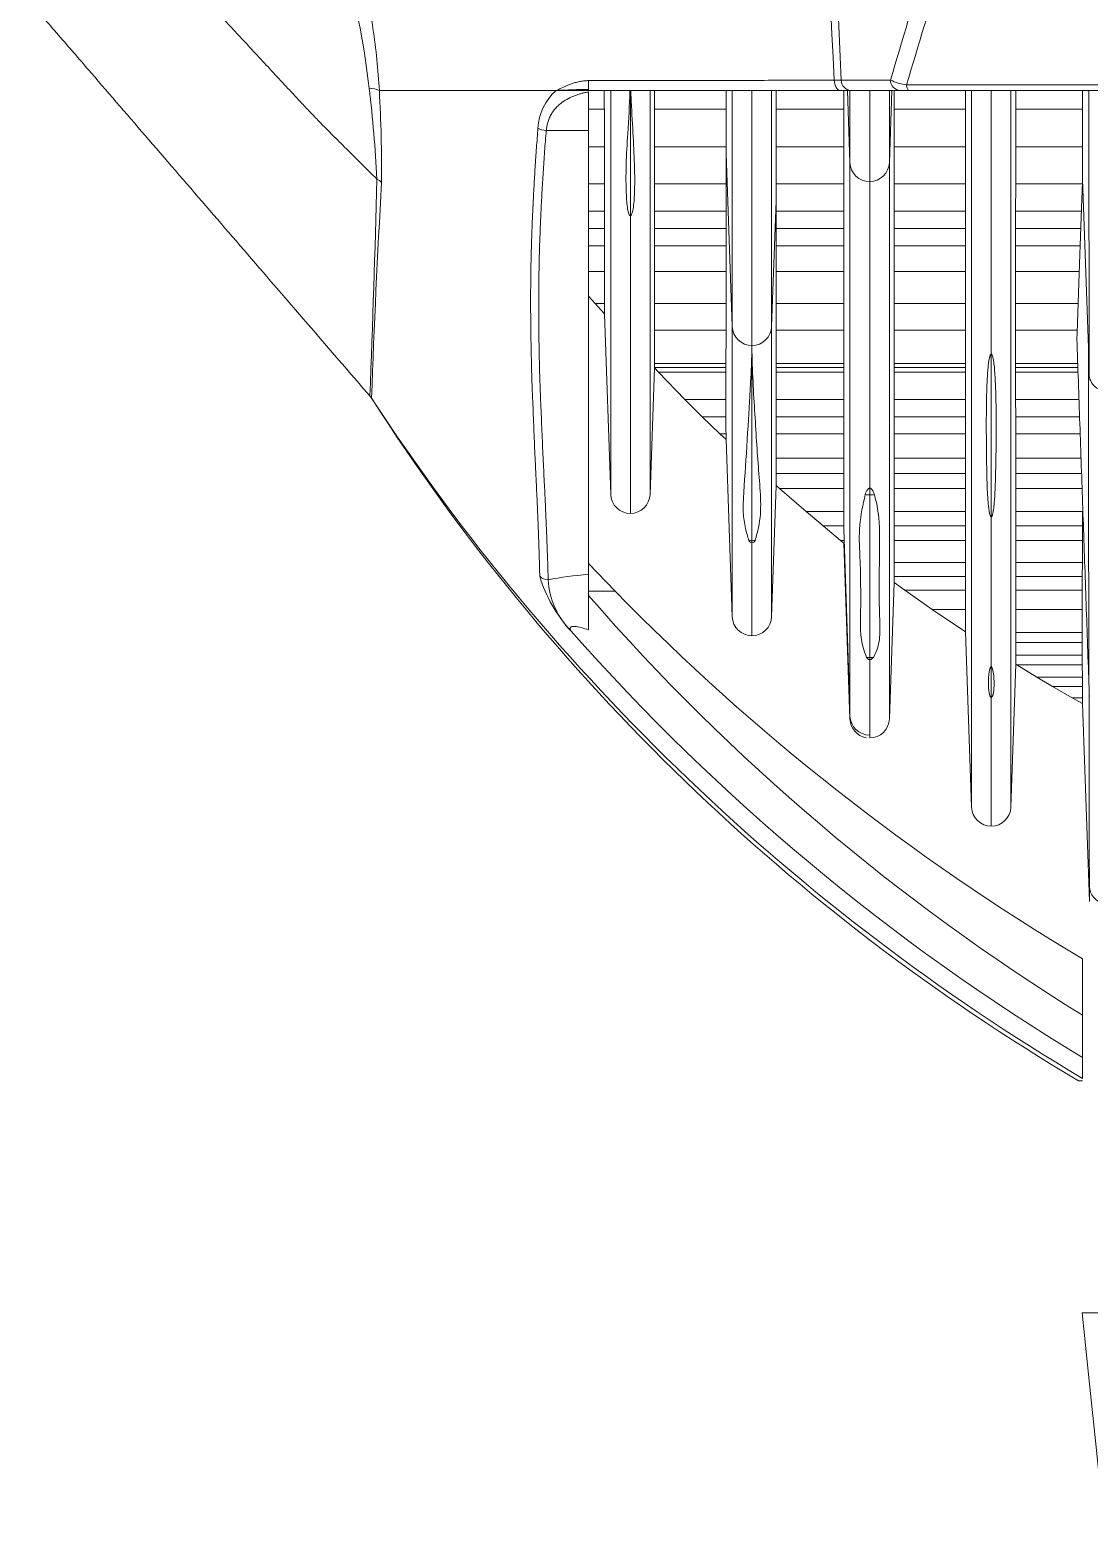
# Model space of a CAD drawing. Extents: x 9.3 to 87, y 1.1 to 68.8.
# Drawn here: x 34.091 to 36.881, y 2.751 to 6.653 of the extents above; entities that cross this region are included whole.
import ezdxf

# ---------------------------------------------------------------- set-up
doc = ezdxf.new("R2010")
doc.units = 0
doc.header["$MEASUREMENT"] = 0
doc.linetypes.add('SLD-Solid', pattern=[0])
doc.layers.add('OBJECT', color=7, linetype='CONTINUOUS')

msp = doc.modelspace()

# ---------------------------------------------------------------- linework, layer by layer
at = {"layer": 'OBJECT', "linetype": 'SLD-Solid', "lineweight": 15}
for p, q in [((35.5625, 6.4891), (35.5625, 6.3877)), ((35.6725, 6.4917), (35.6725, 6.1631)), ((36.2504, 6.3034), (36.2438, 6.493)), ((36.3609, 6.493), (36.3543, 6.3034)), ((36.3994, 6.508), (38.1525, 6.508)), ((38.1525, 6.493), (36.4057, 6.493)), ((35.604, 6.4435), (35.5625, 6.4435)), ((35.9246, 6.4435), (35.7361, 6.4435)), ((36.2341, 6.4435), (36.0561, 6.4435)), ((36.555, 6.4435), (36.3668, 6.4435)), ((36.863, 6.4435), (36.687, 6.4435)), ((35.5625, 6.3877), (35.451, 6.3877)), ((35.5625, 6.3877), (35.5625, 5.2196)), ((35.6041, 6.3448), (35.5625, 6.3448)), ((35.9247, 6.3448), (35.7361, 6.3448)), ((35.9247, 6.3271), (35.9406, 5.8719)), ((36.2342, 6.3448), (36.056, 6.3448)), ((36.5551, 6.3448), (36.3668, 6.3448)), ((36.8631, 6.3448), (36.6869, 6.3448)), ((35.6041, 6.2471), (35.5625, 6.2471)), ((35.9246, 6.2471), (35.736, 6.2471)), ((36.2342, 6.2471), (36.056, 6.2471)), ((36.5551, 6.2471), (36.3668, 6.2471)), ((36.8626, 6.2471), (36.6869, 6.2471)), ((36.8786, 5.8158), (36.8631, 6.2593)), ((35.6041, 6.175), (35.5625, 6.175)), ((35.9245, 6.175), (35.7359, 6.175)), ((36.0445, 5.8719), (36.056, 6.2022)), ((36.2343, 6.175), (36.056, 6.175)), ((36.5551, 6.175), (36.3668, 6.175)), ((36.8599, 6.175), (36.6868, 6.175)), ((35.604, 6.1293), (35.5625, 6.1293)), ((35.9245, 6.1293), (35.7359, 6.1293)), ((36.2343, 6.1293), (36.0561, 6.1293)), ((36.5552, 6.1293), (36.3668, 6.1293)), ((36.8582, 6.1293), (36.6868, 6.1293)), ((35.604, 6.084), (35.5625, 6.084)), ((35.9245, 6.084), (35.7359, 6.084)), ((36.2343, 6.084), (36.0561, 6.084)), ((36.5552, 6.084), (36.3668, 6.084)), ((36.8566, 6.084), (36.6868, 6.084)), ((35.604, 6.0169), (35.5625, 6.0169)), ((35.9245, 6.0169), (35.736, 6.0169)), ((36.2344, 6.0169), (36.0562, 6.0169)), ((36.5552, 6.0169), (36.3667, 6.0169)), ((36.8542, 6.0169), (36.6868, 6.0169)), ((35.5625, 5.9519), (35.5796, 5.9325)), ((35.5796, 5.9325), (35.6042, 5.9052)), ((35.6041, 5.9325), (35.5796, 5.9325)), ((35.9245, 5.9325), (35.7361, 5.9325)), ((36.2345, 5.9325), (36.0562, 5.9325)), ((36.5552, 5.9325), (36.3667, 5.9325)), ((36.8513, 5.9325), (36.6868, 5.9325)), ((35.6208, 5.4299), (35.6042, 5.9052)), ((35.9244, 5.8619), (35.7361, 5.8619)), ((36.2345, 5.8619), (36.0562, 5.8619)), ((36.5552, 5.8619), (36.3666, 5.8619)), ((36.8489, 5.8619), (36.6868, 5.8619)), ((35.9925, 5.8216), (35.9925, 5.3081)), ((36.6225, 5.3709), (36.6225, 5.7992)), ((35.7359, 5.7626), (35.7243, 5.4299)), ((35.9242, 5.774), (35.7359, 5.774)), ((35.9242, 5.7641), (35.7359, 5.7641)), ((35.7359, 5.7626), (35.7465, 5.7515)), ((35.7465, 5.7515), (35.8163, 5.6798)), ((35.9242, 5.7515), (35.7465, 5.7515)), ((36.2346, 5.774), (36.0563, 5.774)), ((36.2346, 5.7641), (36.0563, 5.7641)), ((36.2346, 5.7515), (36.0563, 5.7515)), ((36.5552, 5.774), (36.3666, 5.774)), ((36.5552, 5.7641), (36.3666, 5.7641)), ((36.5552, 5.7515), (36.3666, 5.7515)), ((36.8503, 5.774), (36.6868, 5.774)), ((36.8506, 5.7641), (36.6868, 5.7641)), ((36.8511, 5.7515), (36.6868, 5.7515)), ((35.8163, 5.6798), (35.8619, 5.6344)), ((35.9242, 5.6798), (35.8163, 5.6798)), ((36.2346, 5.6798), (36.0564, 5.6798)), ((36.5551, 5.6798), (36.3666, 5.6798)), ((36.8536, 5.6798), (36.6868, 5.6798)), ((35.8619, 5.6344), (35.9081, 5.5896)), ((35.9242, 5.6344), (35.8619, 5.6344)), ((36.2346, 5.6344), (36.0565, 5.6344)), ((36.5551, 5.6344), (36.3666, 5.6344)), ((36.8552, 5.6344), (36.6869, 5.6344)), ((35.9081, 5.5896), (35.9243, 5.5744)), ((35.9243, 5.5896), (35.9081, 5.5896)), ((36.2346, 5.5896), (36.0566, 5.5896)), ((36.5551, 5.5896), (36.3666, 5.5896)), ((36.8567, 5.5896), (36.6869, 5.5896)), ((35.9406, 5.1081), (35.9243, 5.5744)), ((36.2345, 5.5255), (36.0566, 5.5255)), ((36.5551, 5.5255), (36.3667, 5.5255)), ((36.859, 5.5255), (36.6869, 5.5255)), ((36.2344, 5.485), (36.0566, 5.485)), ((36.5551, 5.485), (36.3667, 5.485)), ((36.8604, 5.485), (36.6869, 5.485)), ((36.0565, 5.4532), (36.0445, 5.1081)), ((36.0565, 5.4532), (36.0655, 5.4453)), ((36.0655, 5.4453), (36.135, 5.3851)), ((36.2343, 5.4453), (36.0655, 5.4453)), ((36.3025, 5.4464), (36.3025, 5.4285)), ((36.3025, 5.4285), (36.3025, 5.0002)), ((36.5551, 5.4453), (36.3668, 5.4453)), ((36.8618, 5.4453), (36.6869, 5.4453)), ((36.135, 5.3851), (36.1797, 5.347)), ((36.2343, 5.3851), (36.135, 5.3851)), ((36.555, 5.3851), (36.3669, 5.3851)), ((36.8627, 5.3851), (36.6869, 5.3851)), ((36.1797, 5.347), (36.2253, 5.3089)), ((36.2343, 5.347), (36.1797, 5.347)), ((36.555, 5.347), (36.367, 5.347)), ((36.8626, 5.347), (36.687, 5.347)), ((35.9925, 5.3081), (35.9925, 5.3026)), ((36.2253, 5.3089), (36.2344, 5.3016)), ((36.2344, 5.3089), (36.2253, 5.3089)), ((36.2341, 5.3385), (36.2505, 4.8688)), ((36.5549, 5.3089), (36.367, 5.3089)), ((36.8625, 5.3089), (36.687, 5.3089)), ((36.2505, 4.8391), (36.2344, 5.3016)), ((35.6322, 5.1756), (35.5625, 5.2481)), ((36.5548, 5.2504), (36.367, 5.2504)), ((36.8624, 5.2504), (36.687, 5.2504)), ((36.367, 5.1981), (36.3545, 4.8391)), ((36.5547, 5.2136), (36.367, 5.2136)), ((36.367, 5.1981), (36.3948, 5.1775)), ((36.8623, 5.2136), (36.6871, 5.2136)), ((35.6322, 5.1756), (35.5625, 5.1756)), ((36.3948, 5.1775), (36.4666, 5.1272)), ((36.5547, 5.1775), (36.3948, 5.1775)), ((36.8623, 5.1775), (36.6873, 5.1775)), ((36.4666, 5.1272), (36.5547, 5.0684)), ((36.5547, 5.1272), (36.4666, 5.1272)), ((36.8622, 5.1272), (36.6874, 5.1272)), ((36.5708, 4.6069), (36.5547, 5.0684)), ((36.8622, 5.0663), (36.6875, 5.0663)), ((36.8622, 5.04), (36.6875, 5.04)), ((36.3025, 5.0002), (36.3025, 4.9951)), ((36.8622, 5.007), (36.6874, 5.007)), ((36.6225, 4.896), (36.6225, 4.9767)), ((36.6874, 4.9829), (36.6743, 4.6069)), ((36.6874, 4.9829), (36.6901, 4.9812)), ((36.6901, 4.9812), (36.7424, 4.9489)), ((36.8623, 4.9812), (36.6901, 4.9812)), ((36.7424, 4.9489), (36.7835, 4.9245)), ((36.8624, 4.9489), (36.7424, 4.9489)), ((36.7835, 4.9245), (36.8359, 4.8944)), ((36.8625, 4.9245), (36.7835, 4.9245)), ((36.8359, 4.8944), (36.8626, 4.8796)), ((36.8626, 4.8944), (36.8359, 4.8944)), ((36.8808, 4.3582), (36.8626, 4.8796)), ((36.8625, 4.0595), (36.8625, 4.2081))]:
    msp.add_line(p, q, dxfattribs=at)
at = {"layer": 'OBJECT', "linetype": 'SLD-Solid', "lineweight": 15, "flags": 128}
for points in [[(36.209, 6.5198), (36.2096, 6.5144), (36.2107, 6.5093), (36.2123, 6.5047), (36.2143, 6.5007), (36.2167, 6.4974), (36.2194, 6.4949), (36.2222, 6.4935), (36.2252, 6.493)], [(36.3994, 6.508), (36.3999, 6.5047), (36.4006, 6.5017), (36.4013, 6.4992), (36.4021, 6.497), (36.4029, 6.4952), (36.4038, 6.494), (36.4048, 6.4932), (36.4057, 6.493)], [(36.9167, 2.7512), (36.8987, 2.9224), (36.8803, 3.0974), (36.8615, 3.2759)]]:
    msp.add_lwpolyline(points, dxfattribs=at)
at = {"layer": 'OBJECT', "linetype": 'SLD-Solid', "lineweight": 15}
for centre, radius, start, end in [((156.1035, 12.3869), 120.038, 180.945245, 182.801591), ((166.7816, 12.5896), 130.695, 180.957175, 182.66167), ((32.936, 6.2664), 2.0621, 6.4727, 15.3343), ((36.2553, 6.5205), 0.0277, 180.4695, 265.7537), ((36.4175, 6.6483), 0.1415, 244.7631, 262.6448), ((36.3848, 6.5205), 0.0277, 180.5004, 265.7566), ((34.9777, 6.4017), 0.0974, 69.5805, 85.7375), ((31.8202, 6.1122), 3.1882, 2.6553, 6.9658), ((30.9971, 6.2743), 4.0206, 359.666, 3.1179), ((35.5719, 6.386), 0.1429, 131.5582, 176.8561), ((35.5504, 5.3926), 1.1027, 89.3713, 93.7319), ((35.453, 6.4366), 0.0489, 240.9505, 267.6763), ((36.3022, 6.3051), 0.0519, 181.8462, 270.1996), ((36.3022, 6.3054), 0.0522, 270.354, 357.8257), ((0.2542, 7.0997), 34.761, 357.67407, 358.61554), ((59.1531, 4.8436), 24.1764, 176.66304, 178.01065), ((35.9925, 5.8737), 0.052, 182, 270), ((35.9925, 5.8737), 0.052, 270, 358), ((36.9259, 5.7482), 0.046, 174.8055, 273.1401), ((39.7924, 8.8298), 5.7406, 213.24334, 239.3113), ((39.6965, 8.6962), 5.5875, 212.6444, 239.397), ((35.6725, 5.4317), 0.0518, 182, 270), ((35.6725, 5.4317), 0.0518, 270, 358), ((36.3025, 5.4903), 0.0619, 258.9913, 270.0219), ((36.3025, 5.4903), 0.0619, 269.9777, 281.4287), ((35.9937, 5.3129), 0.0103, 203.688, 263.3928), ((35.9925, 5.3636), 0.0555, 261.4708, 270.0071), ((35.9916, 5.3125), 0.00992, 275.3575, 337.5627), ((35.9925, 5.3636), 0.0555, 269.993, 278.5293), ((35.7881, 5.3211), 0.3698, 196.7355, 222.5377), ((35.456, 5.2359), 0.0306, 223.9755, 270.4137), ((35.6646, 5.2173), 0.2088, 183.3129, 224.4583), ((39.8665, 8.9139), 5.7087, 221.0683, 238.2507), ((39.9245, 9.368), 6, 224.32507, 239.31394), ((35.9925, 5.1099), 0.052, 182, 270), ((35.9925, 5.1099), 0.052, 270, 358), ((39.8565, 8.9083), 5.7937, 221.47585, 238.88497), ((36.3042, 5.0063), 0.0113, 208.5635, 261.2438), ((36.3025, 5.0549), 0.0546, 261.3779, 270.0013), ((36.3025, 5.0548), 0.0545, 269.9928, 280.2274), ((36.3026, 4.8485), 0.0521, 181.9461, 269.9422), ((36.3025, 4.8409), 0.052, 182, 259.6776), ((36.3025, 4.8409), 0.052, 270.0069, 358), ((36.6225, 4.6087), 0.0518, 182, 270), ((36.6225, 4.6087), 0.0518, 270, 358), ((36.9301, 4.4011), 0.0494, 182.3305, 255.4968)]:
    msp.add_arc(centre, radius, start, end, dxfattribs=at)
for points, knots in [([(35.005, 6.2599), (34.9925, 6.2723), (34.9674, 6.2973), (34.9298, 6.3347), (34.8978, 6.3663), (34.871, 6.393), (34.8491, 6.4155), (34.8258, 6.4398), (34.8011, 6.4659), (34.7716, 6.4976), (34.7376, 6.5343), (34.6996, 6.5752), (34.6632, 6.6146), (34.6267, 6.6539), (34.5885, 6.6945), (34.5465, 6.739), (34.4993, 6.7884), (34.4456, 6.8442), (34.3833, 6.9087), (34.3176, 6.9764), (34.2598, 7.0359), (34.2211, 7.0759), (34.1988, 7.0989), (34.1847, 7.1137), (34.1703, 7.1287), (34.156, 7.1439), (34.1384, 7.1624), (34.1176, 7.1842), (34.1014, 7.2009), (34.0933, 7.2093)], [0, 0, 0, 0, 0.040454, 0.080876, 0.12127, 0.143512, 0.167414, 0.192978, 0.220205, 0.249095, 0.291419, 0.33375, 0.376088, 0.413308, 0.455601, 0.502972, 0.552415, 0.611203, 0.679356, 0.756898, 0.826467, 0.868762, 0.883758, 0.899552, 0.915361, 0.931184, 0.947021, 0.973443, 1, 1, 1, 1]), ([(34.9659, 6.8204), (34.9774, 6.7654), (34.9872, 6.7106), (35.0028, 6.6014), (35.0088, 6.547), (35.0117, 6.493)], [0, 0, 0, 0, 0.5, 0.5, 1, 1, 1, 1]), ([(34.0911, 6.7255), (34.0977, 6.718), (34.1044, 6.7104), (34.1178, 6.695), (34.1246, 6.6873), (34.1448, 6.6641), (34.1583, 6.6486), (34.1988, 6.6019), (34.2258, 6.5707), (34.2528, 6.5394)], [0, 0, 0, 0, 0.125, 0.125, 0.25, 0.25, 0.5, 0.5, 1, 1, 1, 1]), ([(34.7256, 5.9915), (34.6187, 6.1155), (34.5117, 6.2394), (34.4047, 6.3634), (34.3541, 6.422), (34.3034, 6.4807), (34.2528, 6.5394)], [0, 0, 0, 0, 0.01248017, 0.01248017, 0.01248017, 0.01838969, 0.01838969, 0.01838969, 0.01838969]), ([(35.4787, 6.493), (35.4839, 6.4956), (35.4936, 6.5004), (35.507, 6.5064), (35.5189, 6.511), (35.53, 6.5144), (35.541, 6.5169), (35.5518, 6.5185), (35.559, 6.5187), (35.5625, 6.5188)], [0, 0, 0, 0, 0.200388, 0.367105, 0.500152, 0.633448, 0.760961, 0.883019, 1, 1, 1, 1]), ([(35.5625, 6.5188), (35.6595, 6.519), (35.7619, 6.5192), (35.9237, 6.5194), (35.979, 6.5195), (36.0922, 6.5197), (36.15, 6.5197), (36.209, 6.5198)], [0, 0, 0, 0, 0.5, 0.5, 0.75, 0.75, 1, 1, 1, 1]), ([(35.5625, 6.5188), (35.5625, 6.5179), (35.5625, 6.516), (35.5625, 6.5133), (35.5625, 6.5103), (35.5625, 6.5071), (35.5625, 6.5052), (35.5625, 6.5041)], [0, 0, 0, 0, 0.161501, 0.327943, 0.500584, 0.741172, 1, 1, 1, 1]), ([(36.209, 6.5198), (36.2128, 6.5198), (36.2163, 6.5199), (36.2225, 6.5201), (36.2253, 6.5202), (36.2277, 6.5203)], [0, 0, 0, 0, 0.5, 0.5, 1, 1, 1, 1]), ([(36.2277, 6.5203), (36.238, 6.5203), (36.2483, 6.5203), (36.2586, 6.5203), (36.2914, 6.5203), (36.3243, 6.5203), (36.3572, 6.5203)], [0, 0, 0, 0, 0.001524, 0.001524, 0.001524, 0.006386854, 0.006386854, 0.006386854, 0.006386854]), ([(35.5625, 6.4891), (35.5596, 6.4886), (35.5538, 6.4875), (35.5455, 6.4855), (35.5377, 6.4833), (35.5305, 6.4809), (35.5193, 6.4767), (35.5052, 6.4701), (35.4909, 6.4605), (35.4801, 6.451), (35.4721, 6.4421), (35.4653, 6.4324), (35.4598, 6.4221), (35.4556, 6.4112), (35.4525, 6.3998), (35.4515, 6.3918), (35.451, 6.3877)], [0, 0, 0, 0, 0.05589, 0.109189, 0.159906, 0.208053, 0.253641, 0.384728, 0.504777, 0.583141, 0.658376, 0.730797, 0.800758, 0.868654, 0.934913, 1, 1, 1, 1]), ([(35.5625, 6.493), (35.5611, 6.493), (35.5582, 6.493), (35.5539, 6.493), (35.5496, 6.493), (35.5453, 6.493), (35.541, 6.493), (35.5368, 6.493), (35.5325, 6.493), (35.5283, 6.493), (35.5242, 6.493), (35.52, 6.493), (35.5159, 6.493), (35.5119, 6.493), (35.5079, 6.493), (35.504, 6.493), (35.5002, 6.493), (35.4972, 6.493), (35.4952, 6.493), (35.4941, 6.493), (35.493, 6.493), (35.4918, 6.493), (35.4907, 6.493), (35.4896, 6.493), (35.4885, 6.493), (35.4874, 6.493), (35.4863, 6.493), (35.4852, 6.493), (35.4841, 6.493), (35.483, 6.493), (35.4819, 6.493), (35.4808, 6.493), (35.4797, 6.493), (35.479, 6.493), (35.4786, 6.493)], [0, 0, 0, 0, 0.047818, 0.095637, 0.143455, 0.191273, 0.239092, 0.28691, 0.334728, 0.382546, 0.430365, 0.478183, 0.526001, 0.57382, 0.621638, 0.669456, 0.717275, 0.765093, 0.779775, 0.794456, 0.809138, 0.82382, 0.838501, 0.853183, 0.867865, 0.882546, 0.897228, 0.91191, 0.926592, 0.941273, 0.955955, 0.970637, 0.985318, 1, 1, 1, 1]), ([(35.5625, 6.4952), (35.5625, 6.4961), (35.5625, 6.4974), (35.5625, 6.499), (35.5625, 6.4991), (35.5625, 6.4993)], [0.3137582, 0.3137582, 0.3137582, 0.3137582, 0.5, 0.5, 0.5156324, 0.5156324, 0.5156324, 0.5156324]), ([(36.2252, 6.493), (36.1645, 6.493), (36.1051, 6.493), (35.9888, 6.493), (35.9321, 6.493), (35.7662, 6.493), (35.6615, 6.493), (35.5625, 6.493)], [0, 0, 0, 0, 0.25, 0.25, 0.5, 0.5, 1, 1, 1, 1]), ([(35.6208, 6.493), (35.6208, 6.4718), (35.6208, 6.4006), (35.6208, 6.2802), (35.6208, 6.122), (35.6208, 5.9595), (35.6208, 5.8131), (35.6208, 5.6812), (35.6208, 5.5707), (35.6208, 5.4918), (35.6208, 5.4398), (35.6208, 5.4332), (35.6208, 5.4299)], [0, 0, 0, 0, 0.036087, 0.121484, 0.217181, 0.326474, 0.448113, 0.550998, 0.658884, 0.770331, 0.884355, 1, 1, 1, 1]), ([(35.6725, 6.1631), (35.6724, 6.1631), (35.6721, 6.1632), (35.6715, 6.1634), (35.6705, 6.1642), (35.668, 6.1683), (35.6639, 6.1857), (35.6587, 6.2563), (35.6639, 6.3597), (35.6705, 6.4539), (35.6715, 6.4923), (35.6715, 6.493)], [0, 0, 0, 0, 0.000804, 0.001863, 0.003805, 0.010427, 0.04197, 0.167308, 0.667988, 0.9947, 1, 1, 1, 1]), ([(35.6736, 6.493), (35.6736, 6.4907), (35.6738, 6.4851), (35.6756, 6.4474), (35.6808, 6.3555), (35.6862, 6.2573), (35.6813, 6.1863), (35.6771, 6.1687), (35.6748, 6.1644), (35.6736, 6.1635), (35.673, 6.1632), (35.6727, 6.1631), (35.6725, 6.1631)], [0, 0, 0, 0, 0.019495, 0.048282, 0.32805, 0.830462, 0.956213, 0.987784, 0.995743, 0.99793, 0.99908, 1, 1, 1, 1]), ([(35.7243, 5.4299), (35.7243, 5.4336), (35.7243, 5.4411), (35.7243, 5.4993), (35.7243, 5.5876), (35.7243, 5.7102), (35.7243, 5.8401), (35.7243, 5.9806), (35.7243, 6.1312), (35.7243, 6.2857), (35.7243, 6.4033), (35.7243, 6.4726), (35.7243, 6.493)], [0, 0, 0, 0, 0.122602, 0.243319, 0.361, 0.474446, 0.581833, 0.68175, 0.788271, 0.881698, 0.965359, 1, 1, 1, 1]), ([(35.9406, 5.8719), (35.9406, 5.9339), (35.9406, 6.0579), (35.9406, 6.2631), (35.9406, 6.4136), (35.9406, 6.493)], [0, 0, 0, 0, 0.321282, 0.642404, 1, 1, 1, 1]), ([(35.9925, 5.8217), (35.9925, 5.8836), (35.9925, 6.0074), (35.9925, 6.2286), (35.9925, 6.3964), (35.9925, 6.493)], [0, 0, 0, 0, 0.298069, 0.595988, 1, 1, 1, 1]), ([(36.0445, 5.8719), (36.0445, 5.9339), (36.0445, 6.0579), (36.0445, 6.2631), (36.0445, 6.4136), (36.0445, 6.493)], [0, 0, 0, 0, 0.321282, 0.642404, 1, 1, 1, 1]), ([(36.2533, 6.493), (36.2498, 6.493), (36.2456, 6.493), (36.2362, 6.493), (36.2309, 6.493), (36.2252, 6.493)], [0, 0, 0, 0, 0.5, 0.5, 1, 1, 1, 1]), ([(36.2504, 6.493), (36.2504, 6.468), (36.2504, 6.4039), (36.2504, 6.3415), (36.2504, 6.3034)], [0, 0, 0, 0, 0.388563, 1, 1, 1, 1]), ([(36.3025, 6.493), (36.3025, 6.451), (36.3025, 6.37), (36.3025, 6.2912), (36.3025, 6.2532)], [0, 0, 0, 0, 0.517367, 1, 1, 1, 1]), ([(36.3543, 6.493), (36.3543, 6.468), (36.3543, 6.4039), (36.3543, 6.3415), (36.3543, 6.3034)], [0, 0, 0, 0, 0.388563, 1, 1, 1, 1]), ([(36.4057, 6.493), (36.4009, 6.493), (36.3964, 6.493), (36.3886, 6.493), (36.3854, 6.493), (36.3828, 6.493)], [0, 0, 0, 0, 0.5, 0.5, 1, 1, 1, 1]), ([(36.5708, 6.493), (36.5708, 6.4294), (36.5708, 6.2744), (36.5708, 6.0445), (36.5708, 5.8087), (36.5708, 5.5952), (36.5708, 5.3947), (36.5708, 5.212), (36.5708, 5.0533), (36.5708, 4.9139), (36.5708, 4.7809), (36.5708, 4.6833), (36.5708, 4.6193), (36.5708, 4.611), (36.5708, 4.6069)], [0, 0, 0, 0, 0.066356, 0.161917, 0.250698, 0.333003, 0.414637, 0.501472, 0.574865, 0.652844, 0.735333, 0.821362, 0.909911, 1, 1, 1, 1]), ([(36.6225, 5.7992), (36.6225, 5.8609), (36.6225, 5.9881), (36.6225, 6.2179), (36.6225, 6.391), (36.6225, 6.493)], [0, 0, 0, 0, 0.27922, 0.57526, 1, 1, 1, 1]), ([(36.6743, 4.6069), (36.6743, 4.6107), (36.6743, 4.6182), (36.6743, 4.6768), (36.6743, 4.7658), (36.6743, 4.8895), (36.6743, 5.0213), (36.6743, 5.16), (36.6743, 5.3048), (36.6743, 5.4659), (36.6743, 5.6423), (36.6743, 5.8469), (36.6743, 6.0726), (36.6743, 6.2897), (36.6743, 6.4347), (36.6743, 6.493)], [0, 0, 0, 0, 0.08602, 0.170676, 0.253119, 0.332476, 0.407805, 0.478951, 0.545935, 0.608976, 0.68551, 0.763919, 0.848697, 0.939215, 1, 1, 1, 1]), ([(36.88, 5.7732), (36.88, 5.7732), (36.88, 5.8925), (36.8799, 6.0947), (36.8798, 6.3361), (36.8798, 6.4489), (36.8797, 6.493)], [0, 0, 0, 0, 0.000003, 0.548311, 0.823253, 1, 1, 1, 1]), ([(35.434, 5.2146), (35.4339, 5.2179), (35.4337, 5.2244), (35.4335, 5.2346), (35.4332, 5.245), (35.4329, 5.2557), (35.4326, 5.2667), (35.4322, 5.278), (35.4319, 5.2895), (35.4315, 5.3012), (35.4311, 5.3132), (35.4306, 5.3253), (35.4302, 5.3377), (35.4297, 5.3504), (35.4292, 5.3632), (35.4286, 5.3762), (35.4281, 5.3894), (35.4273, 5.4078), (35.4262, 5.4317), (35.4248, 5.4633), (35.4232, 5.4947), (35.4211, 5.5381), (35.4188, 5.5935), (35.4164, 5.6542), (35.4142, 5.7051), (35.4124, 5.7577), (35.4109, 5.8261), (35.41, 5.8982), (35.4099, 5.9574), (35.4103, 6.0026), (35.4111, 6.0483), (35.4124, 6.0952), (35.4141, 6.1428), (35.4162, 6.1913), (35.4188, 6.2407), (35.4218, 6.2909), (35.4252, 6.3419), (35.4279, 6.3765), (35.4292, 6.3939)], [0, 0, 0, 0, 0.016581, 0.033042, 0.049381, 0.065601, 0.081702, 0.097684, 0.113549, 0.129297, 0.144927, 0.160442, 0.175841, 0.191124, 0.206293, 0.221347, 0.236287, 0.251113, 0.282571, 0.313483, 0.349046, 0.375704, 0.437887, 0.500148, 0.531365, 0.562666, 0.625533, 0.688314, 0.720165, 0.750775, 0.781856, 0.812934, 0.844021, 0.875127, 0.906266, 0.937449, 0.968689, 1, 1, 1, 1]), ([(35.451, 6.3877), (35.4503, 6.3784), (35.4488, 6.3598), (35.4467, 6.3322), (35.4448, 6.3048), (35.443, 6.2776), (35.4413, 6.2507), (35.4398, 6.2241), (35.4384, 6.1977), (35.4371, 6.1716), (35.4359, 6.1458), (35.4349, 6.1202), (35.4339, 6.0949), (35.4332, 6.0699), (35.4325, 6.0452), (35.432, 6.0207), (35.4311, 5.9724), (35.431, 5.896), (35.4321, 5.8183), (35.4334, 5.761), (35.4347, 5.7151), (35.4372, 5.6564), (35.4401, 5.5866), (35.4426, 5.5293), (35.4447, 5.4858), (35.4463, 5.4558), (35.4478, 5.4253), (35.4491, 5.3963), (35.4504, 5.3673), (35.4515, 5.3409), (35.4526, 5.3155), (35.4535, 5.2912), (35.4543, 5.2679), (35.455, 5.2457), (35.4557, 5.2247), (35.456, 5.2118), (35.4562, 5.2053)], [0, 0, 0, 0, 0.016785, 0.03354, 0.050266, 0.066963, 0.083631, 0.100271, 0.116883, 0.133466, 0.150022, 0.16655, 0.183051, 0.199525, 0.215973, 0.232393, 0.248788, 0.3144, 0.391844, 0.419474, 0.445633, 0.499183, 0.561506, 0.623727, 0.654865, 0.686003, 0.712726, 0.748473, 0.778937, 0.809679, 0.8407, 0.872001, 0.903582, 0.935441, 0.967581, 1, 1, 1, 1]), ([(36.2504, 6.3034), (36.2504, 6.2029), (36.2504, 6.0053), (36.2504, 5.7408), (36.2504, 5.5131), (36.2505, 5.3224), (36.2505, 5.1644), (36.2505, 5.0267), (36.2505, 4.9212), (36.2505, 4.8627), (36.2505, 4.8547), (36.2505, 4.8523)], [0, 0, 0, 0, 0.13971, 0.27463, 0.400189, 0.513714, 0.620363, 0.725479, 0.835679, 0.950155, 1, 1, 1, 1]), ([(36.3543, 6.3034), (36.3543, 6.2029), (36.3543, 6.0053), (36.3544, 5.7408), (36.3544, 5.5131), (36.3544, 5.3225), (36.3544, 5.1643), (36.3544, 5.027), (36.3545, 4.9202), (36.3545, 4.8525), (36.3545, 4.8436), (36.3545, 4.8391)], [0, 0, 0, 0, 0.130922, 0.257354, 0.375016, 0.481399, 0.581339, 0.679843, 0.783111, 0.890386, 1, 1, 1, 1]), ([(36.3025, 6.2532), (36.3025, 6.2532), (36.3025, 6.2532), (36.3024, 6.2532), (36.3024, 6.2532)], [0, 0, 0, 0, 0.559844, 1, 1, 1, 1]), ([(36.3025, 6.2532), (36.3025, 6.2532), (36.3025, 6.2531), (36.3025, 6.253), (36.3025, 6.253)], [0, 0, 0, 0, 0.559885, 1, 1, 1, 1]), ([(36.3025, 6.253), (36.3025, 6.1664), (36.3025, 5.9954), (36.3025, 5.7779), (36.3025, 5.5947), (36.3025, 5.4949), (36.3025, 5.4464)], [0, 0, 0, 0, 0.29436, 0.581245, 0.796821, 1, 1, 1, 1]), ([(35.6725, 5.3799), (35.6725, 5.3843), (35.6725, 5.393), (35.6725, 5.4606), (35.6725, 5.564), (35.6725, 5.7041), (35.6725, 5.8503), (35.6725, 6.0023), (35.6725, 6.1117), (35.6725, 6.1631)], [0, 0, 0, 0, 0.159104, 0.315428, 0.467212, 0.6125, 0.754724, 0.884556, 1, 1, 1, 1]), ([(35.6041, 5.9325), (35.6041, 5.9433), (35.604, 5.965), (35.604, 5.9995), (35.604, 6.0169)], [0, 0, 0, 0, 0.498693, 1, 1, 1, 1]), ([(35.6042, 5.9052), (35.6042, 5.9064), (35.6042, 5.9087), (35.6041, 5.9245), (35.6041, 5.9325)], [0, 0, 0, 0, 0.49855, 1, 1, 1, 1]), ([(35.7361, 5.8619), (35.736, 5.8423), (35.736, 5.8028), (35.7359, 5.7836), (35.7359, 5.774)], [0, 0, 0, 0, 0.498026, 1, 1, 1, 1]), ([(35.9406, 5.1081), (35.9406, 5.1119), (35.9406, 5.1195), (35.9406, 5.179), (35.9406, 5.2698), (35.9406, 5.3981), (35.9406, 5.5401), (35.9406, 5.6968), (35.9406, 5.8139), (35.9406, 5.8719)], [0, 0, 0, 0, 0.151707, 0.301092, 0.446794, 0.587449, 0.728596, 0.86532, 1, 1, 1, 1]), ([(36.0445, 5.1081), (36.0445, 5.1119), (36.0445, 5.1195), (36.0445, 5.179), (36.0445, 5.2698), (36.0445, 5.3981), (36.0445, 5.5401), (36.0445, 5.6968), (36.0445, 5.8139), (36.0445, 5.8719)], [0, 0, 0, 0, 0.151707, 0.301092, 0.446794, 0.587449, 0.728596, 0.86532, 1, 1, 1, 1]), ([(35.9843, 5.3087), (35.9811, 5.3192), (35.9651, 5.3715), (35.9741, 5.4671), (35.9812, 5.5995), (35.9887, 5.7082), (35.9915, 5.7745), (35.9922, 5.7992), (35.9924, 5.811), (35.9925, 5.817), (35.9925, 5.8197), (35.9925, 5.8209), (35.9925, 5.8213), (35.9925, 5.8215), (35.9925, 5.8216), (35.9925, 5.8216)], [0, 0, 0, 0, 0.070565, 0.350846, 0.630744, 0.861215, 0.935041, 0.968568, 0.985332, 0.993714, 0.997905, 0.998952, 0.999476, 0.999738, 1, 1, 1, 1]), ([(35.9925, 5.8216), (35.9925, 5.8216), (35.9925, 5.8217), (35.9925, 5.8217), (35.9925, 5.8217)], [0, 0, 0, 0, 0.559654, 1, 1, 1, 1]), ([(35.9925, 5.8216), (35.9925, 5.8216), (35.9925, 5.8215), (35.9925, 5.8213), (35.9925, 5.8208), (35.9925, 5.8195), (35.9931, 5.7566), (36.0006, 5.6382), (36.0101, 5.4813), (36.0208, 5.3771), (36.0041, 5.3202), (36.0008, 5.3087)], [0, 0, 0, 0, 0.000149, 0.000446, 0.00104, 0.002229, 0.006986, 0.312547, 0.618174, 0.923157, 1, 1, 1, 1]), ([(35.9925, 5.8216), (35.9925, 5.8216), (35.9925, 5.8216), (35.9925, 5.8216), (35.9925, 5.8216)], [0, 0, 0, 0, 0.559275, 1, 1, 1, 1]), ([(36.8786, 5.8158), (36.8788, 5.8075), (36.8794, 5.7858), (36.8798, 5.7651), (36.8801, 5.7524)], [0, 0, 0, 0, 0.387466, 1, 1, 1, 1]), ([(36.8792, 4.947), (36.8792, 4.947), (36.8792, 5.0867), (36.8789, 5.3029), (36.8787, 5.5947), (36.8786, 5.7409), (36.8786, 5.8158), (36.8786, 5.8158)], [0, 0, 0, 0, 0.000002, 0.499419, 0.749645, 0.999998, 1, 1, 1, 1]), ([(36.6225, 5.3709), (36.6224, 5.3709), (36.6222, 5.3709), (36.6218, 5.3711), (36.6211, 5.3717), (36.6196, 5.3745), (36.6166, 5.3858), (36.6118, 5.4319), (36.6103, 5.5065), (36.6093, 5.6054), (36.6098, 5.6798), (36.6117, 5.7301), (36.6132, 5.753), (36.6146, 5.7683), (36.6159, 5.7786), (36.617, 5.7855), (36.618, 5.7902), (36.6189, 5.7933), (36.6196, 5.7953), (36.6201, 5.7967), (36.6207, 5.7977), (36.6212, 5.7984), (36.6217, 5.7989), (36.622, 5.7991), (36.6223, 5.7991), (36.6225, 5.7991), (36.6225, 5.7992)], [0, 0, 0, 0, 0.000459, 0.001037, 0.002137, 0.006183, 0.022225, 0.08612, 0.341385, 0.558432, 0.778026, 0.850866, 0.899686, 0.932427, 0.954405, 0.969173, 0.979112, 0.985817, 0.990355, 0.993443, 0.995561, 0.997451, 0.99862, 0.999247, 0.999765, 1, 1, 1, 1]), ([(36.6225, 5.7992), (36.6226, 5.7991), (36.6229, 5.7991), (36.6233, 5.7989), (36.6242, 5.7981), (36.6261, 5.7942), (36.6297, 5.7784), (36.6353, 5.7144), (36.6357, 5.6132), (36.635, 5.5134), (36.6332, 5.4527), (36.6319, 5.4254), (36.6305, 5.4073), (36.6293, 5.3951), (36.6282, 5.387), (36.6272, 5.3816), (36.6264, 5.3779), (36.6256, 5.3755), (36.625, 5.3739), (36.6245, 5.3728), (36.6241, 5.372), (36.6237, 5.3715), (36.6233, 5.3711), (36.6229, 5.3709), (36.6227, 5.3709), (36.6226, 5.3709), (36.6225, 5.3709)], [0, 0, 0, 0, 0.000501, 0.001151, 0.00236, 0.007574, 0.028162, 0.110155, 0.437763, 0.717794, 0.81063, 0.872803, 0.914462, 0.942394, 0.961138, 0.973731, 0.982205, 0.98792, 0.991787, 0.994417, 0.99622, 0.997472, 0.998806, 0.999342, 0.999786, 1, 1, 1, 1]), ([(36.8801, 5.7524), (36.88, 5.7592), (36.88, 5.766), (36.88, 5.7732), (36.88, 5.7732)], [0, 0, 0, 0, 0.999918, 1, 1, 1, 1]), ([(36.0566, 5.485), (36.0566, 5.4758), (36.0565, 5.4574), (36.0565, 5.4546), (36.0565, 5.4532)], [0, 0, 0, 0, 0.49842, 1, 1, 1, 1]), ([(36.2943, 5.0009), (36.2913, 5.0088), (36.2764, 5.0481), (36.2802, 5.1319), (36.2783, 5.242), (36.2728, 5.3485), (36.2847, 5.4026), (36.2907, 5.4296)], [0, 0, 0, 0, 0.063157, 0.314176, 0.655993, 0.828429, 1, 1, 1, 1]), ([(36.2907, 5.4296), (36.2923, 5.4346), (36.294, 5.44), (36.2993, 5.4451), (36.3005, 5.4459), (36.3017, 5.4463), (36.3023, 5.4464), (36.3025, 5.4464)], [0, 0, 0, 0, 0.808259, 0.877491, 0.947193, 0.979057, 1, 1, 1, 1]), ([(36.3025, 5.4464), (36.3028, 5.4464), (36.3035, 5.4464), (36.3047, 5.446), (36.3068, 5.4448), (36.3112, 5.4393), (36.3132, 5.4339), (36.3148, 5.4297)], [0, 0, 0, 0, 0.027016, 0.059814, 0.116711, 0.300961, 1, 1, 1, 1]), ([(36.3148, 5.4297), (36.317, 5.4215), (36.3279, 5.3809), (36.3297, 5.2815), (36.3261, 5.1778), (36.3293, 5.096), (36.3302, 5.0489), (36.3218, 5.0172), (36.3125, 5.0016), (36.3122, 5.0011)], [0, 0, 0, 0, 0.052127, 0.260581, 0.628663, 0.75159, 0.874449, 0.996169, 1, 1, 1, 1]), ([(36.6225, 4.9767), (36.6225, 5.0462), (36.6225, 5.1659), (36.6225, 5.3103), (36.6225, 5.3709)], [0, 0, 0, 0, 0.580628, 1, 1, 1, 1]), ([(35.9925, 5.0579), (35.9925, 5.0618), (35.9925, 5.0696), (35.9925, 5.1272), (35.9925, 5.2039), (35.9925, 5.27), (35.9925, 5.3026)], [0, 0, 0, 0, 0.287566, 0.570617, 0.788164, 1, 1, 1, 1]), ([(35.5625, 5.0732), (35.5625, 5.0898), (35.5625, 5.1058), (35.5625, 5.1284), (35.5625, 5.1357), (35.5625, 5.1495), (35.5625, 5.1561), (35.5625, 5.1749), (35.5625, 5.1861), (35.5625, 5.2055), (35.5625, 5.2135), (35.5625, 5.2196)], [0, 0, 0, 0, 0.25, 0.25, 0.375, 0.375, 0.5, 0.5, 0.75, 0.75, 1, 1, 1, 1]), ([(36.5547, 5.0684), (36.5547, 5.0711), (36.5546, 5.0764), (36.5547, 5.1102), (36.5547, 5.1272)], [0, 0, 0, 0, 0.497156, 1, 1, 1, 1]), ([(35.5625, 5.0732), (35.556, 5.0756), (35.5495, 5.0778), (35.5369, 5.0812), (35.5309, 5.0824), (35.5208, 5.0829), (35.5168, 5.0821), (35.5133, 5.0778), (35.5138, 5.0746), (35.5156, 5.0711)], [0, 0, 0, 0, 0.25, 0.25, 0.5, 0.5, 0.75, 0.75, 1, 1, 1, 1]), ([(36.3122, 5.0011), (36.3111, 4.9994), (36.3098, 4.9975), (36.3064, 4.9957), (36.3049, 4.9952), (36.3036, 4.9951), (36.3028, 4.9951), (36.3025, 4.9951)], [0, 0, 0, 0, 0.648461, 0.759868, 0.872208, 0.946552, 1, 1, 1, 1]), ([(36.3025, 4.9951), (36.3025, 4.9606), (36.3025, 4.8902), (36.3025, 4.8318), (36.3025, 4.8019), (36.3025, 4.7984), (36.3025, 4.7979)], [0, 0, 0, 0, 0.332607, 0.67747, 0.95446, 1, 1, 1, 1]), ([(36.6225, 4.896), (36.6224, 4.896), (36.6222, 4.8961), (36.6218, 4.8962), (36.621, 4.8966), (36.6192, 4.8989), (36.6162, 4.9086), (36.6149, 4.9236), (36.615, 4.9405), (36.6158, 4.9524), (36.6167, 4.9605), (36.6177, 4.9659), (36.6185, 4.9695), (36.6192, 4.9719), (36.6198, 4.9736), (36.6203, 4.9747), (36.6208, 4.9754), (36.6211, 4.9759), (36.6215, 4.9763), (36.6218, 4.9765), (36.6221, 4.9766), (36.6224, 4.9767), (36.6225, 4.9767), (36.6225, 4.9767)], [0, 0, 0, 0, 0.00179, 0.004142, 0.008453, 0.02314, 0.09304, 0.370848, 0.576813, 0.71516, 0.808073, 0.870488, 0.912446, 0.940688, 0.959738, 0.972628, 0.981392, 0.987396, 0.991559, 0.995982, 0.997755, 0.999226, 1, 1, 1, 1]), ([(36.6225, 4.9767), (36.6226, 4.9767), (36.6228, 4.9767), (36.6231, 4.9766), (36.6236, 4.9762), (36.625, 4.9744), (36.6275, 4.9668), (36.6294, 4.9531), (36.6302, 4.9366), (36.6299, 4.9232), (36.6292, 4.9141), (36.6283, 4.9081), (36.6274, 4.904), (36.6266, 4.9013), (36.6258, 4.8995), (36.6252, 4.8983), (36.6247, 4.8974), (36.6242, 4.8968), (36.6237, 4.8964), (36.6232, 4.8962), (36.6229, 4.8961), (36.6226, 4.896), (36.6225, 4.896)], [0, 0, 0, 0, 0.001328, 0.003073, 0.006295, 0.017478, 0.071213, 0.284801, 0.51844, 0.675322, 0.780747, 0.851666, 0.899436, 0.931673, 0.953487, 0.968304, 0.978429, 0.98541, 0.992312, 0.995259, 0.998238, 1, 1, 1, 1]), ([(36.6225, 4.5569), (36.6225, 4.5595), (36.6225, 4.5646), (36.6225, 4.6045), (36.6225, 4.6697), (36.6225, 4.7659), (36.6225, 4.8533), (36.6225, 4.896)], [0, 0, 0, 0, 0.194795, 0.387326, 0.576325, 0.792703, 1, 1, 1, 1]), ([(36.8808, 4.3991), (36.8808, 4.4135), (36.8808, 4.4424), (36.8807, 4.5068), (36.8807, 4.585), (36.8806, 4.6777), (36.8805, 4.7856), (36.8804, 4.8684), (36.8804, 4.9113), (36.8804, 4.9113)], [0, 0, 0, 0, 0.170495, 0.342174, 0.504519, 0.666864, 0.833431, 0.999998, 1, 1, 1, 1]), ([(36.8808, 4.3582), (36.8808, 4.3599), (36.8808, 4.3633), (36.8808, 4.3871), (36.8808, 4.3991)], [0, 0, 0, 0, 0.498034, 1, 1, 1, 1]), ([(36.8625, 4.0595), (36.8625, 4.047), (36.8625, 4.0349), (36.8625, 4.0174), (36.8625, 4.0116), (36.8625, 4.0004), (36.8625, 3.9951), (36.8625, 3.985), (36.8625, 3.9802), (36.8625, 3.9713), (36.8625, 3.9672), (36.8625, 3.9563), (36.8625, 3.9509), (36.8625, 3.9481)], [0, 0, 0, 0, 0.25, 0.25, 0.375, 0.375, 0.5, 0.5, 0.625, 0.625, 0.75, 0.75, 1, 1, 1, 1]), ([(36.8616, 3.2759), (36.8633, 3.2759), (36.8666, 3.2759), (36.8871, 3.2759), (36.9142, 3.2759), (36.9413, 3.2759), (36.9584, 3.2759), (36.9639, 3.2759)], [0, 0, 0, 0, 0.284536, 0.523872, 0.715593, 0.908515, 1, 1, 1, 1])]:
    msp.add_open_spline(points, degree=3, knots=knots, dxfattribs=at)
for points, degree in [([(36.3572, 6.5203), (36.4199, 6.73), (36.4827, 6.9406), (36.546, 7.1519)], 3), ([(36.5864, 7.1266), (36.5238, 6.9197), (36.4616, 6.7134), (36.3994, 6.508)], 3), ([(35.0219, 6.493), (35.0185, 6.493), (35.0151, 6.493), (35.0117, 6.4929)], 3), ([(35.0117, 6.493), (35.0117, 6.493), (35.0117, 6.4929), (35.0117, 6.4929)], 3), ([(35.0219, 6.493), (35.1432, 6.493), (35.2859, 6.493), (35.447, 6.493)], 3), ([(35.4771, 6.493), (35.467, 6.493), (35.457, 6.493), (35.447, 6.493)], 3), ([(35.4771, 6.4929), (35.4776, 6.4929), (35.4781, 6.4929), (35.4786, 6.493)], 3), ([(35.5625, 6.5041), (35.5625, 6.5022), (35.5625, 6.5006), (35.5625, 6.4993)], 3), ([(35.5625, 6.493), (35.5625, 6.4937), (35.5625, 6.4944), (35.5625, 6.4952)], 3), ([(35.604, 6.4435), (35.6039, 6.493)], 1), ([(35.7361, 6.493), (35.7361, 6.4435)], 1), ([(35.9246, 6.4435), (35.9246, 6.493)], 1), ([(36.0561, 6.493), (36.0561, 6.4435)], 1), ([(36.2341, 6.4435), (36.2341, 6.493)], 1), ([(36.3828, 6.493), (36.3396, 6.493), (36.2965, 6.493), (36.2533, 6.493)], 3), ([(36.3668, 6.493), (36.3668, 6.4435)], 1), ([(36.555, 6.4435), (36.555, 6.493)], 1), ([(36.687, 6.493), (36.687, 6.4435)], 1), ([(36.863, 6.4435), (36.863, 6.493)], 1), ([(35.6041, 6.3448), (35.604, 6.4435)], 1), ([(35.7361, 6.4435), (35.7361, 6.3448)], 1), ([(35.9247, 6.3448), (35.9246, 6.4435)], 1), ([(36.0561, 6.4435), (36.056, 6.3448)], 1), ([(36.2342, 6.3448), (36.2341, 6.4435)], 1), ([(36.3668, 6.4435), (36.3668, 6.3448)], 1), ([(36.5551, 6.3448), (36.555, 6.4435)], 1), ([(36.687, 6.4435), (36.6869, 6.3448)], 1), ([(36.8631, 6.3448), (36.863, 6.4435)], 1), ([(35.6041, 6.2471), (35.6041, 6.3448)], 1), ([(35.7361, 6.3448), (35.736, 6.2471)], 1), ([(35.9246, 6.2471), (35.9247, 6.3271)], 1), ([(35.9247, 6.3271), (35.9247, 6.3448)], 1), ([(36.056, 6.3448), (36.056, 6.2471)], 1), ([(36.2342, 6.2471), (36.2342, 6.3448)], 1), ([(36.3668, 6.3448), (36.3668, 6.2471)], 1), ([(36.5551, 6.2471), (36.5551, 6.3448)], 1), ([(36.6869, 6.3448), (36.6869, 6.2471)], 1), ([(36.8631, 6.2593), (36.8631, 6.3448)], 1), ([(35.005, 6.2599), (35.0099, 6.2573), (35.0142, 6.2542), (35.0176, 6.2508)], 3), ([(35.6041, 6.175), (35.6041, 6.2471)], 1), ([(35.736, 6.2471), (35.7359, 6.175)], 1), ([(35.9245, 6.175), (35.9246, 6.2471)], 1), ([(36.056, 6.2471), (36.056, 6.2022)], 1), ([(36.2343, 6.175), (36.2342, 6.2471)], 1), ([(36.3024, 6.2532), (36.3025, 6.2532)], 1), ([(36.3668, 6.2471), (36.3668, 6.175)], 1), ([(36.5551, 6.175), (36.5551, 6.2471)], 1), ([(36.6869, 6.2471), (36.6868, 6.175)], 1), ([(36.8599, 6.175), (36.8626, 6.2471)], 1), ([(36.8626, 6.2471), (36.8631, 6.2593)], 1), ([(35.604, 6.1293), (35.6041, 6.175)], 1), ([(35.7359, 6.175), (35.7359, 6.1293)], 1), ([(35.9245, 6.1293), (35.9245, 6.175)], 1), ([(36.056, 6.2022), (36.056, 6.175)], 1), ([(36.056, 6.175), (36.0561, 6.1293)], 1), ([(36.2343, 6.1293), (36.2343, 6.175)], 1), ([(36.3668, 6.175), (36.3668, 6.1293)], 1), ([(36.5552, 6.1293), (36.5551, 6.175)], 1), ([(36.6868, 6.175), (36.6868, 6.1293)], 1), ([(36.8582, 6.1293), (36.8599, 6.175)], 1), ([(35.604, 6.084), (35.604, 6.1293)], 1), ([(35.7359, 6.1293), (35.7359, 6.084)], 1), ([(35.9245, 6.084), (35.9245, 6.1293)], 1), ([(36.0561, 6.1293), (36.0561, 6.084)], 1), ([(36.2343, 6.084), (36.2343, 6.1293)], 1), ([(36.3668, 6.1293), (36.3668, 6.084)], 1), ([(36.5552, 6.084), (36.5552, 6.1293)], 1), ([(36.6868, 6.1293), (36.6868, 6.084)], 1), ([(36.8566, 6.084), (36.8582, 6.1293)], 1), ([(35.604, 6.0169), (35.604, 6.084)], 1), ([(35.7359, 6.084), (35.736, 6.0169)], 1), ([(35.9245, 6.0169), (35.9245, 6.084)], 1), ([(36.0561, 6.084), (36.0562, 6.0169)], 1), ([(36.2344, 6.0169), (36.2343, 6.084)], 1), ([(36.3668, 6.084), (36.3667, 6.0169)], 1), ([(36.5552, 6.0169), (36.5552, 6.084)], 1), ([(36.6868, 6.084), (36.6868, 6.0169)], 1), ([(36.8542, 6.0169), (36.8566, 6.084)], 1), ([(35.736, 6.0169), (35.7361, 5.9325)], 1), ([(35.9245, 5.9325), (35.9245, 6.0169)], 1), ([(36.0562, 6.0169), (36.0562, 5.9325)], 1), ([(36.2345, 5.9325), (36.2344, 6.0169)], 1), ([(36.3667, 6.0169), (36.3667, 5.9325)], 1), ([(36.5552, 5.9325), (36.5552, 6.0169)], 1), ([(36.6868, 6.0169), (36.6868, 5.9325)], 1), ([(36.8513, 5.9325), (36.8542, 6.0169)], 1), ([(34.9866, 5.689), (34.8996, 5.7898), (34.8126, 5.8907), (34.7256, 5.9915)], 3), ([(34.7256, 5.9915), (34.8126, 5.8907), (34.8996, 5.7898), (34.9865, 5.689)], 3), ([(35.7361, 5.9325), (35.7361, 5.8619)], 1), ([(35.9244, 5.8619), (35.9245, 5.9325)], 1), ([(36.0562, 5.9325), (36.0562, 5.8619)], 1), ([(36.2345, 5.8619), (36.2345, 5.9325)], 1), ([(36.3667, 5.9325), (36.3666, 5.8619)], 1), ([(36.5552, 5.8619), (36.5552, 5.9325)], 1), ([(36.6868, 5.9325), (36.6868, 5.8619)], 1), ([(36.8489, 5.8619), (36.8513, 5.9325)], 1), ([(35.9242, 5.774), (35.9244, 5.8619)], 1), ([(36.0562, 5.8619), (36.0563, 5.774)], 1), ([(36.2346, 5.774), (36.2345, 5.8619)], 1), ([(36.3666, 5.8619), (36.3666, 5.774)], 1), ([(36.5552, 5.774), (36.5552, 5.8619)], 1), ([(36.6868, 5.8619), (36.6868, 5.774)], 1), ([(36.848, 5.8386), (36.8489, 5.8619)], 1), ([(36.8792, 4.947), (36.848, 5.8386)], 1), ([(35.7359, 5.774), (35.7359, 5.7641)], 1), ([(35.7359, 5.7641), (35.7359, 5.7626)], 1), ([(35.9242, 5.7641), (35.9242, 5.774)], 1), ([(35.9242, 5.7515), (35.9242, 5.7641)], 1), ([(35.9242, 5.6798), (35.9242, 5.7515)], 1), ([(36.0563, 5.774), (36.0563, 5.7641)], 1), ([(36.0563, 5.7641), (36.0563, 5.7515)], 1), ([(36.0563, 5.7515), (36.0564, 5.6798)], 1), ([(36.2346, 5.7641), (36.2346, 5.774)], 1), ([(36.2346, 5.7515), (36.2346, 5.7641)], 1), ([(36.2346, 5.6798), (36.2346, 5.7515)], 1), ([(36.3666, 5.774), (36.3666, 5.7641)], 1), ([(36.3666, 5.7641), (36.3666, 5.7515)], 1), ([(36.3666, 5.7515), (36.3666, 5.6798)], 1), ([(36.5551, 5.6798), (36.5552, 5.7515)], 1), ([(36.5552, 5.7641), (36.5552, 5.774)], 1), ([(36.5552, 5.7515), (36.5552, 5.7641)], 1), ([(36.6868, 5.774), (36.6868, 5.7641)], 1), ([(36.6868, 5.7641), (36.6868, 5.7515)], 1), ([(36.6868, 5.7515), (36.6868, 5.6798)], 1), ([(34.9865, 5.689), (34.9884, 5.6868), (34.9901, 5.6846), (34.9916, 5.6822)], 3), ([(34.9912, 5.6828), (34.9898, 5.685), (34.9882, 5.687), (34.9866, 5.689)], 3), ([(35.9242, 5.6344), (35.9242, 5.6798)], 1), ([(36.0564, 5.6798), (36.0565, 5.6344)], 1), ([(36.2346, 5.6344), (36.2346, 5.6798)], 1), ([(36.3666, 5.6798), (36.3666, 5.6344)], 1), ([(36.5551, 5.6344), (36.5551, 5.6798)], 1), ([(36.6868, 5.6798), (36.6869, 5.6344)], 1), ([(35.9243, 5.5896), (35.9242, 5.6344)], 1), ([(36.0565, 5.6344), (36.0566, 5.5896)], 1), ([(36.2346, 5.5896), (36.2346, 5.6344)], 1), ([(36.3666, 5.6344), (36.3666, 5.5896)], 1), ([(36.5551, 5.5896), (36.5551, 5.6344)], 1), ([(36.6869, 5.6344), (36.6869, 5.5896)], 1), ([(35.9243, 5.5744), (35.9243, 5.5896)], 1), ([(36.0566, 5.5896), (36.0566, 5.5255)], 1), ([(36.2345, 5.5255), (36.2346, 5.5896)], 1), ([(36.3666, 5.5896), (36.3667, 5.5255)], 1), ([(36.5551, 5.5255), (36.5551, 5.5896)], 1), ([(36.6869, 5.5896), (36.6869, 5.5255)], 1), ([(36.0566, 5.5255), (36.0566, 5.485)], 1), ([(36.2344, 5.485), (36.2345, 5.5255)], 1), ([(36.3667, 5.5255), (36.3667, 5.485)], 1), ([(36.5551, 5.485), (36.5551, 5.5255)], 1), ([(36.6869, 5.5255), (36.6869, 5.485)], 1), ([(36.2343, 5.4453), (36.2344, 5.485)], 1), ([(36.3667, 5.485), (36.3668, 5.4453)], 1), ([(36.5551, 5.4453), (36.5551, 5.485)], 1), ([(36.6869, 5.485), (36.6869, 5.4453)], 1), ([(36.2343, 5.3851), (36.2343, 5.4453)], 1), ([(36.3668, 5.4453), (36.3669, 5.3851)], 1), ([(36.555, 5.3851), (36.5551, 5.4453)], 1), ([(36.6869, 5.4453), (36.6869, 5.3851)], 1), ([(36.2343, 5.347), (36.2343, 5.3851)], 1), ([(36.3669, 5.3851), (36.367, 5.347)], 1), ([(36.555, 5.347), (36.555, 5.3851)], 1), ([(36.6869, 5.3851), (36.687, 5.347)], 1), ([(36.8626, 5.347), (36.8627, 5.3851)], 1), ([(36.2343, 5.336), (36.2343, 5.347)], 1), ([(36.367, 5.347), (36.367, 5.3089)], 1), ([(36.5549, 5.3089), (36.555, 5.347)], 1), ([(36.687, 5.347), (36.687, 5.3089)], 1), ([(36.8625, 5.3089), (36.8626, 5.347)], 1), ([(36.367, 5.3089), (36.367, 5.2504)], 1), ([(36.5548, 5.2504), (36.5549, 5.3089)], 1), ([(36.687, 5.3089), (36.687, 5.2504)], 1), ([(36.8624, 5.2504), (36.8625, 5.3089)], 1), ([(36.367, 5.2504), (36.367, 5.2136)], 1), ([(36.5547, 5.2136), (36.5548, 5.2504)], 1), ([(36.687, 5.2504), (36.6871, 5.2136)], 1), ([(36.8623, 5.2136), (36.8624, 5.2504)], 1), ([(35.4562, 5.2053), (35.4892, 5.2116), (35.5249, 5.2163), (35.5625, 5.2196)], 3), ([(36.367, 5.2136), (36.367, 5.1981)], 1), ([(36.5547, 5.1775), (36.5547, 5.2136)], 1), ([(36.6871, 5.2136), (36.6873, 5.1775)], 1), ([(36.8623, 5.1775), (36.8623, 5.2136)], 1), ([(36.5547, 5.1272), (36.5547, 5.1775)], 1), ([(36.6873, 5.1775), (36.6874, 5.1272)], 1), ([(36.8622, 5.1272), (36.8623, 5.1775)], 1), ([(36.6874, 5.1272), (36.6875, 5.0663)], 1), ([(36.8622, 5.0663), (36.8622, 5.1272)], 1), ([(36.6875, 5.04), (36.6874, 5.007)], 1), ([(36.6875, 5.0663), (36.6875, 5.04)], 1), ([(36.8622, 5.04), (36.8622, 5.0663)], 1), ([(36.8622, 5.007), (36.8622, 5.04)], 1), ([(36.6874, 5.007), (36.6874, 4.9829)], 1), ([(36.8623, 4.9812), (36.8622, 5.007)], 1), ([(36.8624, 4.9489), (36.8623, 4.9812)], 1), ([(36.8625, 4.9245), (36.8624, 4.9489)], 1), ([(36.8626, 4.8944), (36.8625, 4.9245)], 1), ([(36.8808, 4.8992), (36.8792, 4.947)], 1), ([(36.8626, 4.8796), (36.8626, 4.8944)], 1), ([(36.3025, 4.7979), (36.3025, 4.7889)], 1), ([(36.8625, 3.9481), (36.8625, 3.9243), (36.8625, 3.9058), (36.8625, 3.8931)], 3), ([(36.8625, 3.887), (36.859, 3.887), (36.8555, 3.887), (36.852, 3.887)], 3), ([(36.8616, 3.2759), (36.8615, 3.2759)], 1)]:
    msp.add_open_spline(points, degree=degree, dxfattribs=at)

doc.saveas('drawing.dxf')
